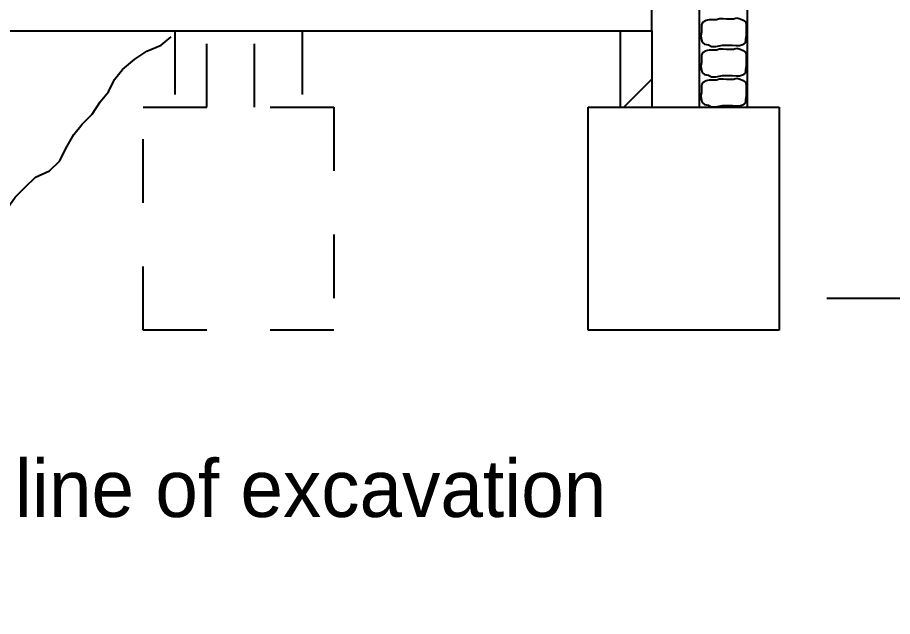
# Model space of a CAD drawing. Header units: millimetres. Extents: x -21022 to 21192, y -14865 to 14865.
# Drawn here: x 7305 to 10057, y 2224 to 4106 of the extents above; entities that cross this region are included whole.
import ezdxf

# ---------------------------------------------------------------- set-up
doc = ezdxf.new("R2010")
doc.units = ezdxf.units.MM
for name, pattern in [('BORDER', [16, 13, -1, 1, -1]), ('CENTER', [16, 9, -2, 3, -2]), ('HIDDEN', [16, 2, -2, 2, -2, 2, -2, 2, -2])]:
    doc.linetypes.add(name, pattern=pattern)
doc.layers.add('00_-_SECTIONS', color=7, linetype='Continuous', true_color=0xffffff)

# ---------------------------------------------------------------- blocks, each defined once
blk = doc.blocks.new('99FFCC42')
at = {"layer": '00_-_SECTIONS', "color": 8, "linetype": 'CENTER', "ltscale": 100}
blk.add_line((19022.7, 3234.4), (21969.8, 3234.4), dxfattribs=at)
at = {"layer": '00_-_SECTIONS'}
blk.add_attdef('Sfb', (0, 0), '', height=1, dxfattribs=at)
blk = doc.blocks.new('544A94E0')
at = {"layer": '00_-_SECTIONS', "color": 8, "linetype": 'BORDER', "ltscale": 100}
for p, q in [((6, 78.1), (15.6, 82.9)), ((15.6, 82.9), (26.4, 85.3)), ((26.4, 85.3), (37.3, 85.3)), ((37.3, 85.3), (48.1, 85.3)), ((48.1, 85.3), (57.7, 89)), ((57.7, 89), (68.5, 89)), ((68.5, 89), (79.3, 87.8)), ((79.3, 87.8), (90.2, 87.8)), ((90.2, 87.8), (101, 87.8)), ((101, 87.8), (111.8, 90.2)), ((111.8, 90.2), (122.6, 87.8)), ((122.6, 87.8), (132.2, 82.9)), ((132.2, 82.9), (140.6, 76.9)), ((2.4, 68.5), (6, 78.1)), ((2.4, 57.7), (2.4, 68.5)), ((2.4, 46.9), (2.4, 57.7)), ((140.6, 76.9), (141.8, 66.1)), ((141.8, 66.1), (141.8, 55.3)), ((141.8, 55.3), (141.8, 44.5)), ((0, 36.1), (2.4, 46.9)), ((1.2, 25.2), (0, 36.1)), ((141.8, 33.7), (139.4, 22.8)), ((141.8, 44.5), (141.8, 33.7)), ((3.6, 14.4), (1.2, 25.2)), ((12, 7.2), (3.6, 14.4)), ((22.8, 4.8), (12, 7.2)), ((32.5, 0), (22.8, 4.8)), ((55.3, 1.2), (44.5, 0)), ((66.1, 3.6), (55.3, 1.2)), ((76.9, 3.6), (66.1, 3.6)), ((87.8, 3.6), (76.9, 3.6)), ((98.6, 3.6), (87.8, 3.6)), ((109.4, 2.4), (98.6, 3.6)), ((120.2, 2.4), (109.4, 2.4)), ((129.8, 6), (120.2, 2.4)), ((138.2, 12), (129.8, 6)), ((139.4, 22.8), (138.2, 12)), ((44.5, 0), (32.5, 0))]:
    blk.add_line(p, q, dxfattribs=at)
blk = doc.blocks.new('5E2A7712')
at = {"layer": '00_-_SECTIONS', "color": 8, "linetype": 'BORDER', "ltscale": 100}
for p, q in [((6, 78.1), (15.6, 82.9)), ((15.6, 82.9), (26.4, 85.3)), ((26.4, 85.3), (37.3, 85.3)), ((37.3, 85.3), (48.1, 85.3)), ((48.1, 85.3), (57.7, 89)), ((57.7, 89), (68.5, 89)), ((68.5, 89), (79.3, 87.8)), ((79.3, 87.8), (90.2, 87.8)), ((90.2, 87.8), (101, 87.8)), ((101, 87.8), (111.8, 90.2)), ((111.8, 90.2), (122.6, 87.8)), ((122.6, 87.8), (132.2, 82.9)), ((132.2, 82.9), (140.6, 76.9)), ((2.4, 68.5), (6, 78.1)), ((2.4, 57.7), (2.4, 68.5)), ((2.4, 46.9), (2.4, 57.7)), ((140.6, 76.9), (141.8, 66.1)), ((141.8, 66.1), (141.8, 55.3)), ((141.8, 55.3), (141.8, 44.5)), ((0, 36.1), (2.4, 46.9)), ((1.2, 25.2), (0, 36.1)), ((141.8, 33.7), (139.4, 22.8)), ((141.8, 44.5), (141.8, 33.7)), ((3.6, 14.4), (1.2, 25.2)), ((12, 7.2), (3.6, 14.4)), ((22.8, 4.8), (12, 7.2)), ((32.5, 0), (22.8, 4.8)), ((44.5, 0), (32.5, 0)), ((55.3, 1.2), (44.5, 0)), ((66.1, 3.6), (55.3, 1.2)), ((76.9, 3.6), (66.1, 3.6)), ((87.8, 3.6), (76.9, 3.6)), ((98.6, 3.6), (87.8, 3.6)), ((109.4, 2.4), (98.6, 3.6)), ((120.2, 2.4), (109.4, 2.4)), ((129.8, 6), (120.2, 2.4)), ((138.2, 12), (129.8, 6)), ((139.4, 22.8), (138.2, 12))]:
    blk.add_line(p, q, dxfattribs=at)
blk = doc.blocks.new('8A2011B0')
at = {"layer": '00_-_SECTIONS', "linetype": 'Continuous', "ltscale": 100}
h = blk.add_hatch(dxfattribs=at)
h.set_pattern_fill('AR-CONC', color=1, scale=100, angle=30, style=0)
h.paths.add_polyline_path([(28283.4, 12593.3), (27683.4, 12593.3), (27683.4, 13293.3), (27783.4, 13293.3), (28183.4, 13293.3), (28283.4, 13293.3)])
h = blk.add_hatch(dxfattribs=at)
h.set_pattern_fill('AR-CONC', color=1, scale=100, angle=30, style=0)
h.paths.add_polyline_path([(29683.4, 12593.3), (29083.4, 12593.3), (29083.4, 13293.3), (29183.4, 13293.3), (29583.4, 13293.3), (29683.4, 13293.3)])
at = {"layer": '00_-_SECTIONS', "color": 1, "linetype": 'HIDDEN', "ltscale": 100}
for p, q in [((27783.4, 13533.3), (27783.4, 13293.3)), ((27883.4, 13293.3), (27883.4, 13533.3)), ((28033.4, 13293.3), (28033.4, 13533.3)), ((28183.4, 13533.3), (28183.4, 13293.3)), ((27683.4, 13293.3), (28283.4, 13293.3)), ((27683.4, 12593.3), (27683.4, 13293.3)), ((28283.4, 13293.3), (28283.4, 12593.3)), ((28283.4, 12593.3), (27683.4, 12593.3))]:
    blk.add_line(p, q, dxfattribs=at)
at = {"layer": '00_-_SECTIONS', "color": 4, "linetype": 'Continuous', "ltscale": 100}
for p, q in [((29083.4, 13293.3), (29683.4, 13293.3)), ((29083.4, 12593.3), (29083.4, 13293.3)), ((29683.4, 13293.3), (29683.4, 12593.3)), ((29683.4, 12593.3), (29083.4, 12593.3))]:
    blk.add_line(p, q, dxfattribs=at)
at = {"layer": '00_-_SECTIONS', "color": 15, "linetype": 'Continuous', "ltscale": 100}
blk.add_text('line of excavation', height=180, dxfattribs=at).set_placement((27280.3, 12005.9))
at = {"layer": '00_-_SECTIONS'}
blk.add_attdef('Sfb', (0, 0), '', height=1, dxfattribs=at)
blk = doc.blocks.new('F3F446BC')
at = {"layer": '00_-_SECTIONS', "color": 8, "linetype": 'BORDER', "ltscale": 100}
for p, q in [((6, 78.1), (15.6, 82.9)), ((15.6, 82.9), (26.4, 85.3)), ((26.4, 85.3), (37.3, 85.3)), ((37.3, 85.3), (48.1, 85.3)), ((48.1, 85.3), (57.7, 89)), ((57.7, 89), (68.5, 89)), ((68.5, 89), (79.3, 87.8)), ((79.3, 87.8), (90.2, 87.8)), ((90.2, 87.8), (101, 87.8)), ((101, 87.8), (111.8, 90.2)), ((111.8, 90.2), (122.6, 87.8)), ((122.6, 87.8), (132.2, 82.9)), ((132.2, 82.9), (140.6, 76.9)), ((2.4, 68.5), (6, 78.1)), ((2.4, 57.7), (2.4, 68.5)), ((2.4, 46.9), (2.4, 57.7)), ((140.6, 76.9), (141.8, 66.1)), ((141.8, 66.1), (141.8, 55.3)), ((141.8, 55.3), (141.8, 44.5)), ((0, 36.1), (2.4, 46.9)), ((1.2, 25.2), (0, 36.1)), ((141.8, 33.7), (139.4, 22.8)), ((141.8, 44.5), (141.8, 33.7)), ((3.6, 14.4), (1.2, 25.2)), ((12, 7.2), (3.6, 14.4)), ((22.8, 4.8), (12, 7.2)), ((32.5, 0), (22.8, 4.8)), ((44.5, 0), (32.5, 0)), ((55.3, 1.2), (44.5, 0)), ((66.1, 3.6), (55.3, 1.2)), ((76.9, 3.6), (66.1, 3.6)), ((87.8, 3.6), (76.9, 3.6)), ((98.6, 3.6), (87.8, 3.6)), ((109.4, 2.4), (98.6, 3.6)), ((120.2, 2.4), (109.4, 2.4)), ((129.8, 6), (120.2, 2.4)), ((138.2, 12), (129.8, 6)), ((139.4, 22.8), (138.2, 12))]:
    blk.add_line(p, q, dxfattribs=at)
blk = doc.blocks.new('940153C9')
at = {"layer": '00_-_SECTIONS', "linetype": 'Continuous', "ltscale": 100}
h = blk.add_hatch(dxfattribs=at)
h.set_pattern_fill('AR-CONC', color=1, scale=100, angle=30, style=0)
h.paths.add_polyline_path([(15787.1, 510), (12482.1, 510), (12267.1, 510), (12267.1, 660), (15787.1, 660), (15887.1, 660), (15887.1, 510)])
at = {"layer": '00_-_SECTIONS', "color": 3, "linetype": 'Continuous', "ltscale": 100}
for p, q in [((15887.1, 510), (15887.1, 660)), ((12272.2, 510), (15887.1, 510))]:
    blk.add_line(p, q, dxfattribs=at)
at = {"layer": '00_-_SECTIONS'}
blk.add_attdef('Sfb', (0, 0), '', height=1, dxfattribs=at)
blk = doc.blocks.new('ACA546F8')
at = {"layer": '00_-_SECTIONS', "linetype": 'Continuous', "ltscale": 100}
h = blk.add_hatch(dxfattribs=at)
h.set_pattern_fill('net', color=1, scale=100, angle=45, style=0)
h.set_pattern_definition([(45, (0, 0), (-224.506, 224.506), []), (135, (0, 0), (-224.506, -224.506), [])])
h.paths.add_polyline_path([(10180.2, 390), (10180.2, 650), (10280.2, 650), (10280.2, 390)])
h.paths.add_polyline_path([(10180.2, 0), (10180.2, 240), (10280.2, 240), (10280.2, 0)])
at = {"layer": '00_-_SECTIONS', "color": 1, "linetype": 'Continuous', "ltscale": 100}
for p, q in [((10430.2, 0), (10430.2, 1300)), ((10280.2, 240), (10280.2, 0))]:
    blk.add_line(p, q, dxfattribs=at)
at = {"layer": '00_-_SECTIONS', "color": 3, "linetype": 'Continuous', "ltscale": 100}
for p, q in [((10580.2, 1300), (10580.2, 0)), ((10180.2, 240), (10180.2, 0))]:
    blk.add_line(p, q, dxfattribs=at)
at = {"layer": '00_-_SECTIONS'}
blk.add_attdef('Sfb', (0, 0), '', height=1, dxfattribs=at)
blk = doc.blocks.new('69ACBCD9')
at = {"layer": '00_-_SECTIONS', "color": 1, "linetype": 'HIDDEN', "ltscale": 100}
for p, q in [((1823.9, 2786.8), (1855.8, 2812.4)), ((1779.2, 2767.7), (1823.9, 2786.8)), ((1741, 2742.2), (1779.2, 2767.7)), ((1702.7, 2710.3), (1741, 2742.2)), ((1677.2, 2678.4), (1702.7, 2710.3)), ((1658.1, 2640.2), (1677.2, 2678.4)), ((1632.6, 2608.3), (1658.1, 2640.2)), ((1607.1, 2570), (1632.6, 2608.3)), ((1575.2, 2538.1), (1607.1, 2570)), ((1549.7, 2506.2), (1575.2, 2538.1)), ((1524.2, 2461.6), (1549.7, 2506.2)), ((1505, 2423.3), (1524.2, 2461.6)), ((1473.1, 2391.5), (1505, 2423.3)), ((1396.6, 2340.4), (1428.5, 2372.3)), ((1428.5, 2372.3), (1473.1, 2391.5)), ((1364.7, 2308.6), (1396.6, 2340.4)), ((1332.8, 2263.9), (1364.7, 2308.6)), ((1301, 2212.9), (1332.8, 2263.9)), ((1269.1, 2174.6), (1301, 2212.9)), ((1249.9, 2130), (1269.1, 2174.6)), ((1224.4, 2098.1), (1249.9, 2130)), ((1198.9, 2059.8), (1224.4, 2098.1)), ((1147.9, 2021.6), (1198.9, 2059.8)), ((1103.3, 1976.9), (1147.9, 2021.6)), ((1077.7, 1932.3), (1103.3, 1976.9)), ((1058.6, 1894), (1077.7, 1932.3)), ((1045.9, 1849.4), (1058.6, 1894)), ((1026.7, 1811.1), (1045.9, 1849.4)), ((1001.2, 1766.5), (1026.7, 1811.1)), ((975.7, 1728.2), (1001.2, 1766.5)), ((950.2, 1690), (975.7, 1728.2)), ((931.1, 1645.3), (950.2, 1690)), ((918.3, 1607.1), (931.1, 1645.3)), ((892.8, 1562.4), (918.3, 1607.1)), ((867.3, 1524.2), (892.8, 1562.4)), ((841.8, 1492.3), (867.3, 1524.2)), ((816.3, 1460.4), (841.8, 1492.3)), ((790.8, 1422.1), (816.3, 1460.4)), ((790.8, 1377.5), (790.8, 1422.1)), ((778, 1339.2), (790.8, 1377.5)), ((765.3, 1301), (778, 1339.2)), ((752.5, 1262.7), (765.3, 1301)), ((739.8, 1224.4), (752.5, 1262.7)), ((733.4, 1179.8), (739.8, 1224.4)), ((714.2, 1141.5), (733.4, 1179.8)), ((701.5, 1103.3), (714.2, 1141.5)), ((688.7, 1058.6), (701.5, 1103.3)), ((676, 1020.4), (688.7, 1058.6)), ((663.2, 956.6), (676, 1020.4)), ((663.2, 911.9), (663.2, 956.6)), ((637.7, 867.3), (663.2, 911.9)), ((612.2, 829), (637.7, 867.3)), ((612.2, 784.4), (612.2, 829)), ((599.5, 746.1), (612.2, 784.4)), ((593.1, 695.1), (599.5, 746.1)), ((599.5, 650.5), (593.1, 695.1)), ((593.1, 599.5), (599.5, 650.5)), ((580.3, 548.4), (593.1, 599.5)), ((573.9, 503.8), (580.3, 548.4)), ((554.8, 465.5), (573.9, 503.8)), ((548.4, 420.9), (554.8, 465.5)), ((529.3, 376.3), (548.4, 420.9)), ((510.2, 325.2), (529.3, 376.3)), ((484.7, 287), (510.2, 325.2)), ((484.7, 242.3), (484.7, 287)), ((484.7, 197.7), (484.7, 242.3)), ((471.9, 159.4), (484.7, 197.7)), ((446.4, 121.2), (471.9, 159.4)), ((427.3, 82.9), (446.4, 121.2)), ((401.8, 51), (427.3, 82.9)), ((312.5, 6.4), (363.5, 31.9)), ((363.5, 31.9), (401.8, 51)), ((0, 0), (38.3, 19.1)), ((38.3, 19.1), (82.9, 19.1)), ((82.9, 19.1), (127.5, 12.8)), ((127.5, 12.8), (172.2, 12.8)), ((172.2, 12.8), (216.8, 6.4)), ((216.8, 6.4), (267.8, 0)), ((267.8, 0), (312.5, 6.4))]:
    blk.add_line(p, q, dxfattribs=at)

msp = doc.modelspace()

# ---------------------------------------------------------------- block references
at = {"layer": '00_-_SECTIONS'}
for name, p in [('8A2011B0', (-19983.3, -9469.4)), ('ACA546F8', (-980.1, 3823.9)), ('99FFCC42', (-9172.6, -10.5)), ('940153C9', (-6587, 3553.9)), ('F3F446BC', (9455.3, 4014.5)), ('69ACBCD9', (5933, 1232.6)), ('544A94E0', (9455.3, 3919.1)), ('5E2A7712', (9455.3, 3824.8))]:
    msp.add_blockref(name, p, dxfattribs=at)

doc.saveas('drawing.dxf')
